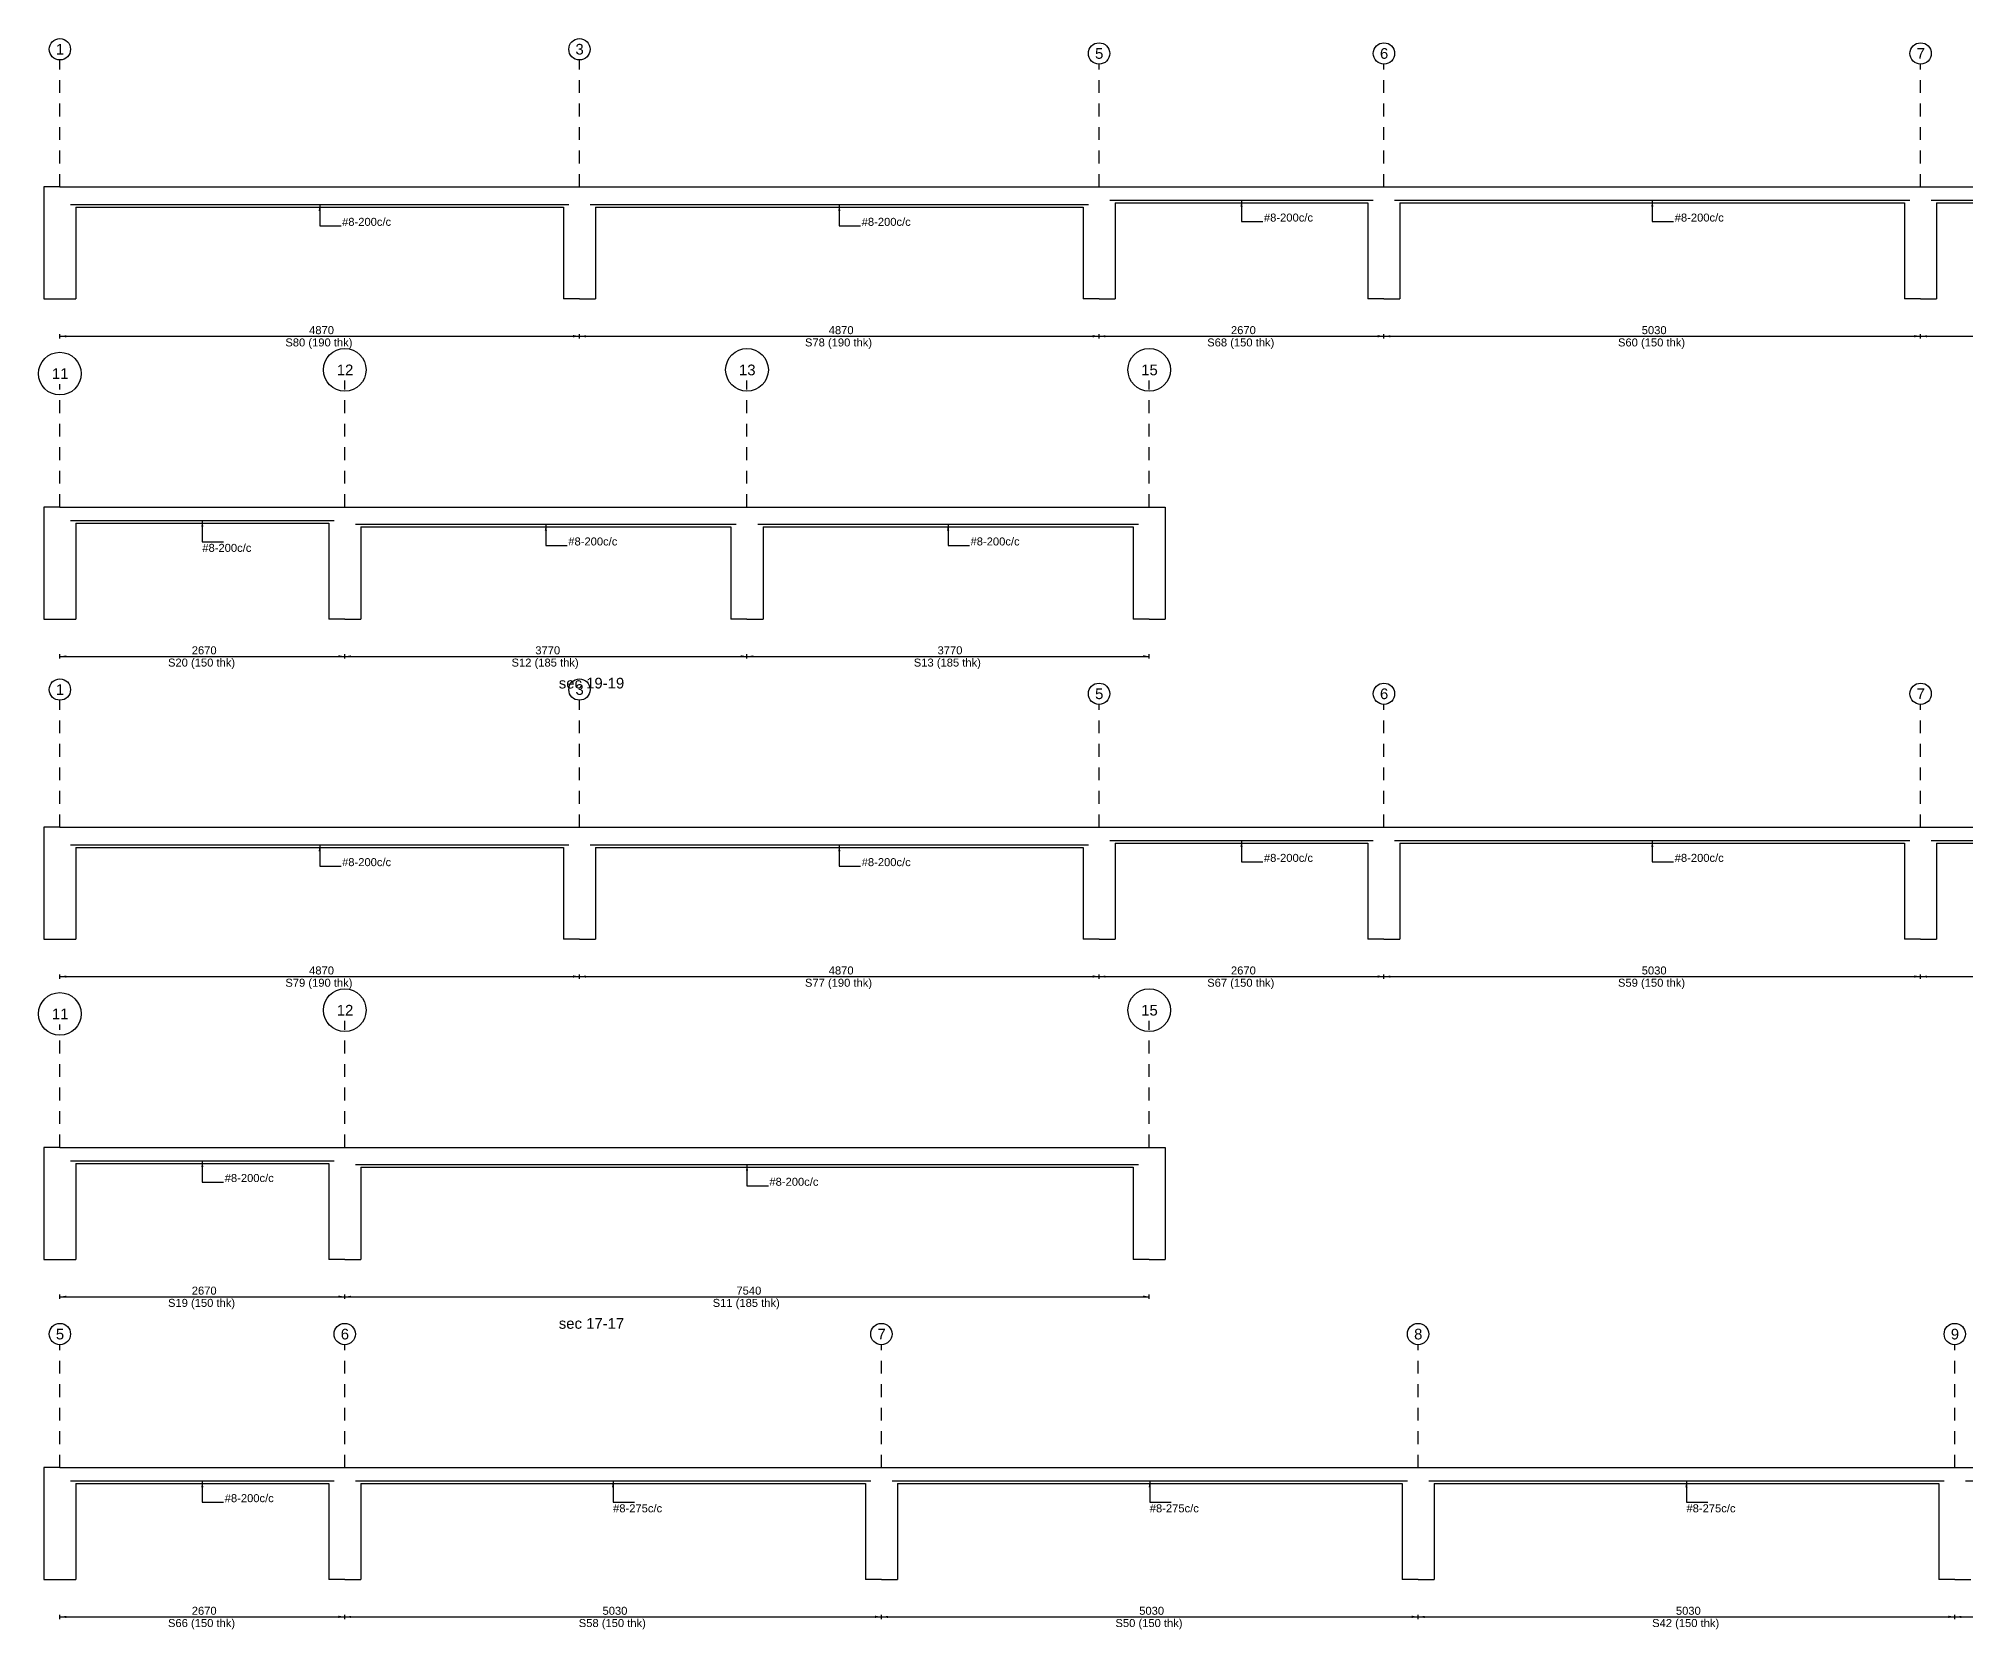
# Model space of a CAD drawing. Extents: x 0 to 119, y -5 to 121.
# Drawn here: x 70.36 to 88.42, y 106.36 to 121.27 of the extents above; entities that cross this region are included whole.
import ezdxf

# ---------------------------------------------------------------- set-up
doc = ezdxf.new("R2010")
doc.units = 0
doc.linetypes.add('ACAD_ISO02W100', pattern=[15, 12, -3])
for name, color, linetype in [('Axisline', 7, 'CONTINUOUS'), ('Axisline_Name', 1, 'CONTINUOUS'), ('LongBars', 1, 'CONTINUOUS'), ('Longsection', 2, 'CONTINUOUS'), ('Section_Name', 1, 'CONTINUOUS'), ('Slab_Bottom_Steel', 1, 'CONTINUOUS'), ('Slab_ID', 4, 'CONTINUOUS'), ('Span_Dim', 7, 'CONTINUOUS'), ('span_line', 7, 'CONTINUOUS')]:
    doc.layers.add(name, color=color, linetype=linetype)
doc.styles.add('STRUDS_Arial', font='ARIAL.TTF', dxfattribs={"height": 0.04})

msp = doc.modelspace()

# ---------------------------------------------------------------- linework, layer by layer
at = {"layer": 'Axisline', "linetype": 'ACAD_ISO02W100', "ltscale": 0.01}
for p, q in [((70.558, 119.88), (70.558, 121.07)), ((75.428, 119.88), (75.428, 121.07)), ((80.298, 119.88), (80.298, 121.03)), ((82.968, 119.88), (82.968, 121.03)), ((87.998, 119.88), (87.998, 121.03)), ((70.558, 116.88), (70.558, 118.03)), ((73.228, 116.88), (73.228, 118.065)), ((76.998, 116.88), (76.998, 118.065)), ((80.768, 116.88), (80.768, 118.065)), ((70.558, 113.88), (70.558, 115.07)), ((75.428, 113.88), (75.428, 115.07)), ((80.298, 113.88), (80.298, 115.03)), ((82.968, 113.88), (82.968, 115.03)), ((87.998, 113.88), (87.998, 115.03)), ((70.558, 110.88), (70.558, 112.03)), ((73.228, 110.88), (73.228, 112.065)), ((80.768, 110.88), (80.768, 112.065)), ((70.558, 107.88), (70.558, 109.03)), ((73.228, 107.88), (73.228, 109.03)), ((78.258, 107.88), (78.258, 109.03)), ((83.288, 107.88), (83.288, 109.03)), ((88.318, 107.88), (88.318, 109.03))]:
    msp.add_line(p, q, dxfattribs=at)
at = {"layer": 'Axisline'}
for centre, radius in [((70.558, 121.17), 0.1), ((75.428, 121.17), 0.1), ((80.298, 121.13), 0.1), ((82.968, 121.13), 0.1), ((87.998, 121.13), 0.1), ((70.558, 118.13), 0.2), ((73.228, 118.165), 0.2), ((76.998, 118.165), 0.2), ((80.768, 118.165), 0.2), ((70.558, 115.17), 0.1), ((75.428, 115.17), 0.1), ((80.298, 115.13), 0.1), ((82.968, 115.13), 0.1), ((87.998, 115.13), 0.1), ((73.228, 112.165), 0.2), ((80.768, 112.165), 0.2), ((70.558, 112.13), 0.2), ((70.558, 109.13), 0.1), ((73.228, 109.13), 0.1), ((78.258, 109.13), 0.1), ((83.288, 109.13), 0.1), ((88.318, 109.13), 0.1)]:
    msp.add_circle(centre, radius, dxfattribs=at)
at = {"layer": 'Longsection'}
for p, q in [((70.558, 119.88), (70.408, 119.88)), ((70.408, 119.88), (70.408, 118.83)), ((70.558, 119.88), (75.428, 119.88)), ((75.428, 119.88), (80.298, 119.88)), ((80.298, 119.88), (82.968, 119.88)), ((82.968, 119.88), (87.998, 119.88)), ((87.998, 119.88), (93.028, 119.88)), ((70.708, 119.69), (75.278, 119.69)), ((70.708, 119.69), (70.708, 118.83)), ((75.278, 119.69), (75.278, 118.83)), ((75.578, 119.69), (80.148, 119.69)), ((75.578, 119.69), (75.578, 118.83)), ((80.148, 119.69), (80.148, 118.83)), ((80.448, 119.73), (82.818, 119.73)), ((80.448, 119.73), (80.448, 118.83)), ((82.818, 119.73), (82.818, 118.83)), ((83.118, 119.73), (87.848, 119.73)), ((83.118, 119.73), (83.118, 118.83)), ((87.848, 119.73), (87.848, 118.83)), ((88.148, 119.73), (92.878, 119.73)), ((88.148, 119.73), (88.148, 118.83)), ((70.408, 118.83), (70.558, 118.83)), ((70.558, 118.83), (70.708, 118.83)), ((75.428, 118.83), (75.278, 118.83)), ((75.428, 118.83), (75.578, 118.83)), ((80.298, 118.83), (80.148, 118.83)), ((80.298, 118.83), (80.448, 118.83)), ((82.968, 118.83), (82.818, 118.83)), ((82.968, 118.83), (83.118, 118.83)), ((87.998, 118.83), (87.848, 118.83)), ((87.998, 118.83), (88.148, 118.83)), ((70.558, 116.88), (70.408, 116.88)), ((70.408, 116.88), (70.408, 115.83)), ((70.558, 116.88), (73.228, 116.88)), ((73.228, 116.88), (76.998, 116.88)), ((76.998, 116.88), (80.768, 116.88)), ((80.768, 116.88), (80.918, 116.88)), ((80.918, 116.88), (80.918, 115.83)), ((70.708, 116.73), (73.078, 116.73)), ((70.708, 116.73), (70.708, 115.83)), ((73.078, 116.73), (73.078, 115.83)), ((73.378, 116.695), (76.848, 116.695)), ((73.378, 116.695), (73.378, 115.83)), ((76.848, 116.695), (76.848, 115.83)), ((77.148, 116.695), (80.618, 116.695)), ((77.148, 116.695), (77.148, 115.83)), ((80.618, 116.695), (80.618, 115.83)), ((70.408, 115.83), (70.558, 115.83)), ((70.558, 115.83), (70.708, 115.83)), ((73.228, 115.83), (73.078, 115.83)), ((73.228, 115.83), (73.378, 115.83)), ((76.998, 115.83), (76.848, 115.83)), ((76.998, 115.83), (77.148, 115.83)), ((80.768, 115.83), (80.618, 115.83)), ((80.768, 115.83), (80.918, 115.83)), ((70.558, 113.88), (70.408, 113.88)), ((70.408, 113.88), (70.408, 112.83)), ((70.558, 113.88), (75.428, 113.88)), ((75.428, 113.88), (80.298, 113.88)), ((80.298, 113.88), (82.968, 113.88)), ((82.968, 113.88), (87.998, 113.88)), ((87.998, 113.88), (93.028, 113.88)), ((70.708, 113.69), (75.278, 113.69)), ((70.708, 113.69), (70.708, 112.83)), ((75.278, 113.69), (75.278, 112.83)), ((75.578, 113.69), (80.148, 113.69)), ((75.578, 113.69), (75.578, 112.83)), ((80.148, 113.69), (80.148, 112.83)), ((80.448, 113.73), (82.818, 113.73)), ((80.448, 113.73), (80.448, 112.83)), ((82.818, 113.73), (82.818, 112.83)), ((83.118, 113.73), (87.848, 113.73)), ((83.118, 113.73), (83.118, 112.83)), ((87.848, 113.73), (87.848, 112.83)), ((88.148, 113.73), (92.878, 113.73)), ((88.148, 113.73), (88.148, 112.83)), ((70.408, 112.83), (70.558, 112.83)), ((70.558, 112.83), (70.708, 112.83)), ((75.428, 112.83), (75.278, 112.83)), ((75.428, 112.83), (75.578, 112.83)), ((80.298, 112.83), (80.148, 112.83)), ((80.298, 112.83), (80.448, 112.83)), ((82.968, 112.83), (82.818, 112.83)), ((82.968, 112.83), (83.118, 112.83)), ((87.998, 112.83), (87.848, 112.83)), ((87.998, 112.83), (88.148, 112.83)), ((70.558, 110.88), (70.408, 110.88)), ((70.408, 110.88), (70.408, 109.83)), ((70.558, 110.88), (73.228, 110.88)), ((70.708, 110.73), (73.078, 110.73)), ((70.708, 110.73), (70.708, 109.83)), ((73.078, 110.73), (73.078, 109.83)), ((73.228, 110.88), (80.768, 110.88)), ((80.768, 110.88), (80.918, 110.88)), ((80.918, 110.88), (80.918, 109.83)), ((73.378, 110.695), (80.618, 110.695)), ((73.378, 110.695), (73.378, 109.83)), ((80.618, 110.695), (80.618, 109.83)), ((70.408, 109.83), (70.558, 109.83)), ((70.558, 109.83), (70.708, 109.83)), ((73.228, 109.83), (73.078, 109.83)), ((73.228, 109.83), (73.378, 109.83)), ((80.768, 109.83), (80.618, 109.83)), ((80.768, 109.83), (80.918, 109.83)), ((70.558, 107.88), (70.408, 107.88)), ((70.408, 107.88), (70.408, 106.83)), ((70.558, 107.88), (73.228, 107.88)), ((73.228, 107.88), (78.258, 107.88)), ((78.258, 107.88), (83.288, 107.88)), ((83.288, 107.88), (88.318, 107.88)), ((88.318, 107.88), (93.348, 107.88)), ((70.708, 107.73), (73.078, 107.73)), ((70.708, 107.73), (70.708, 106.83)), ((73.078, 107.73), (73.078, 106.83)), ((73.378, 107.73), (78.108, 107.73)), ((73.378, 107.73), (73.378, 106.83)), ((78.108, 107.73), (78.108, 106.83)), ((78.408, 107.73), (83.138, 107.73)), ((78.408, 107.73), (78.408, 106.83)), ((83.138, 107.73), (83.138, 106.83)), ((83.438, 107.73), (88.168, 107.73)), ((83.438, 107.73), (83.438, 106.83)), ((88.168, 107.73), (88.168, 106.83)), ((70.408, 106.83), (70.558, 106.83)), ((70.558, 106.83), (70.708, 106.83)), ((73.228, 106.83), (73.078, 106.83)), ((73.228, 106.83), (73.378, 106.83)), ((78.258, 106.83), (78.108, 106.83)), ((78.258, 106.83), (78.408, 106.83)), ((83.288, 106.83), (83.138, 106.83)), ((83.288, 106.83), (83.438, 106.83)), ((88.318, 106.83), (88.168, 106.83)), ((88.318, 106.83), (88.468, 106.83))]:
    msp.add_line(p, q, dxfattribs=at)
at = {"layer": 'Slab_Bottom_Steel'}
for p, q in [((80.398, 119.755), (82.868, 119.755)), ((81.633, 119.755), (81.633, 119.555)), ((83.068, 119.755), (87.898, 119.755)), ((85.483, 119.755), (85.483, 119.555)), ((88.098, 119.755), (92.928, 119.755)), ((70.658, 119.715), (75.328, 119.715)), ((72.993, 119.715), (72.993, 119.515)), ((75.528, 119.715), (80.198, 119.715)), ((77.863, 119.715), (77.863, 119.515)), ((72.993, 119.515), (73.193, 119.515)), ((77.863, 119.515), (78.063, 119.515)), ((81.633, 119.555), (81.833, 119.555)), ((85.483, 119.555), (85.683, 119.555)), ((70.658, 116.755), (73.128, 116.755)), ((71.893, 116.755), (71.893, 116.555)), ((73.328, 116.72), (76.898, 116.72)), ((75.113, 116.72), (75.113, 116.52)), ((77.098, 116.72), (80.668, 116.72)), ((78.883, 116.72), (78.883, 116.52)), ((71.893, 116.555), (72.093, 116.555)), ((75.113, 116.52), (75.313, 116.52)), ((78.883, 116.52), (79.083, 116.52)), ((70.658, 113.715), (75.328, 113.715)), ((72.993, 113.715), (72.993, 113.515)), ((75.528, 113.715), (80.198, 113.715)), ((77.863, 113.715), (77.863, 113.515)), ((80.398, 113.755), (82.868, 113.755)), ((81.633, 113.755), (81.633, 113.555)), ((83.068, 113.755), (87.898, 113.755)), ((85.483, 113.755), (85.483, 113.555)), ((88.098, 113.755), (92.928, 113.755)), ((72.993, 113.515), (73.193, 113.515)), ((77.863, 113.515), (78.063, 113.515)), ((81.633, 113.555), (81.833, 113.555)), ((85.483, 113.555), (85.683, 113.555)), ((70.658, 110.755), (73.128, 110.755)), ((71.893, 110.755), (71.893, 110.555)), ((73.328, 110.72), (80.668, 110.72)), ((76.998, 110.72), (76.998, 110.52)), ((71.893, 110.555), (72.093, 110.555)), ((76.998, 110.52), (77.198, 110.52)), ((70.658, 107.755), (73.128, 107.755)), ((71.893, 107.755), (71.893, 107.555)), ((73.328, 107.755), (78.158, 107.755)), ((75.743, 107.755), (75.743, 107.555)), ((78.358, 107.755), (83.188, 107.755)), ((80.773, 107.755), (80.773, 107.555)), ((83.388, 107.755), (88.218, 107.755)), ((85.803, 107.755), (85.803, 107.555)), ((88.418, 107.755), (93.248, 107.755)), ((71.893, 107.555), (72.093, 107.555)), ((75.743, 107.555), (75.943, 107.555)), ((80.773, 107.555), (80.973, 107.555)), ((85.803, 107.555), (86.003, 107.555))]:
    msp.add_line(p, q, dxfattribs=at)
for points in [[(81.633, 119.755), (81.623, 119.695), (81.633, 119.755), (81.643, 119.695)], [(85.483, 119.755), (85.473, 119.695), (85.483, 119.755), (85.493, 119.695)], [(72.993, 119.715), (72.983, 119.655), (72.993, 119.715), (73.003, 119.655)], [(77.863, 119.715), (77.853, 119.655), (77.863, 119.715), (77.873, 119.655)], [(71.893, 116.755), (71.883, 116.695), (71.893, 116.755), (71.903, 116.695)], [(75.113, 116.72), (75.103, 116.66), (75.113, 116.72), (75.123, 116.66)], [(78.883, 116.72), (78.873, 116.66), (78.883, 116.72), (78.893, 116.66)], [(72.993, 113.715), (72.983, 113.655), (72.993, 113.715), (73.003, 113.655)], [(77.863, 113.715), (77.853, 113.655), (77.863, 113.715), (77.873, 113.655)], [(81.633, 113.755), (81.623, 113.695), (81.633, 113.755), (81.643, 113.695)], [(85.483, 113.755), (85.473, 113.695), (85.483, 113.755), (85.493, 113.695)], [(71.893, 110.755), (71.883, 110.695), (71.893, 110.755), (71.903, 110.695)], [(76.998, 110.72), (76.988, 110.66), (76.998, 110.72), (77.008, 110.66)], [(71.893, 107.755), (71.883, 107.695), (71.893, 107.755), (71.903, 107.695)], [(75.743, 107.755), (75.733, 107.695), (75.743, 107.755), (75.753, 107.695)], [(80.773, 107.755), (80.763, 107.695), (80.773, 107.755), (80.783, 107.695)], [(85.803, 107.755), (85.793, 107.695), (85.803, 107.755), (85.813, 107.695)]]:
    msp.add_solid(points, dxfattribs=at)
at = {"layer": 'Span_Line'}
for p, q in [((70.558, 118.46), (70.558, 118.5)), ((70.558, 118.48), (75.428, 118.48)), ((75.428, 118.46), (75.428, 118.5)), ((75.428, 118.46), (75.428, 118.5)), ((75.428, 118.48), (80.298, 118.48)), ((80.298, 118.46), (80.298, 118.5)), ((80.298, 118.46), (80.298, 118.5)), ((80.298, 118.48), (82.968, 118.48)), ((82.968, 118.46), (82.968, 118.5)), ((82.968, 118.46), (82.968, 118.5)), ((82.968, 118.48), (87.998, 118.48)), ((87.998, 118.46), (87.998, 118.5)), ((87.998, 118.46), (87.998, 118.5)), ((87.998, 118.48), (93.028, 118.48)), ((70.558, 115.46), (70.558, 115.5)), ((70.558, 115.48), (73.228, 115.48)), ((73.228, 115.46), (73.228, 115.5)), ((73.228, 115.46), (73.228, 115.5)), ((73.228, 115.48), (76.998, 115.48)), ((76.998, 115.46), (76.998, 115.5)), ((76.998, 115.46), (76.998, 115.5)), ((76.998, 115.48), (80.768, 115.48)), ((80.768, 115.46), (80.768, 115.5)), ((70.558, 112.46), (70.558, 112.5)), ((70.558, 112.48), (75.428, 112.48)), ((75.428, 112.46), (75.428, 112.5)), ((75.428, 112.46), (75.428, 112.5)), ((75.428, 112.48), (80.298, 112.48)), ((80.298, 112.46), (80.298, 112.5)), ((80.298, 112.46), (80.298, 112.5)), ((80.298, 112.48), (82.968, 112.48)), ((82.968, 112.46), (82.968, 112.5)), ((82.968, 112.46), (82.968, 112.5)), ((82.968, 112.48), (87.998, 112.48)), ((87.998, 112.46), (87.998, 112.5)), ((87.998, 112.46), (87.998, 112.5)), ((87.998, 112.48), (93.028, 112.48)), ((70.558, 109.46), (70.558, 109.5)), ((70.558, 109.48), (73.228, 109.48)), ((73.228, 109.46), (73.228, 109.5)), ((73.228, 109.46), (73.228, 109.5)), ((73.228, 109.48), (80.768, 109.48)), ((80.768, 109.46), (80.768, 109.5)), ((70.558, 106.46), (70.558, 106.5)), ((70.558, 106.48), (73.228, 106.48)), ((73.228, 106.46), (73.228, 106.5)), ((73.228, 106.46), (73.228, 106.5)), ((73.228, 106.48), (78.258, 106.48)), ((78.258, 106.46), (78.258, 106.5)), ((78.258, 106.46), (78.258, 106.5)), ((78.258, 106.48), (83.288, 106.48)), ((83.288, 106.46), (83.288, 106.5)), ((83.288, 106.46), (83.288, 106.5)), ((83.288, 106.48), (88.318, 106.48)), ((88.318, 106.46), (88.318, 106.5)), ((88.318, 106.46), (88.318, 106.5)), ((88.318, 106.48), (93.348, 106.48))]:
    msp.add_line(p, q, dxfattribs=at)
for points in [[(70.558, 118.48), (70.618, 118.49), (70.558, 118.48), (70.618, 118.47)], [(75.428, 118.48), (75.368, 118.492), (75.428, 118.48), (75.368, 118.47)], [(75.428, 118.48), (75.488, 118.49), (75.428, 118.48), (75.488, 118.47)], [(80.298, 118.48), (80.238, 118.492), (80.298, 118.48), (80.238, 118.47)], [(80.298, 118.48), (80.358, 118.49), (80.298, 118.48), (80.358, 118.47)], [(82.968, 118.48), (82.908, 118.492), (82.968, 118.48), (82.908, 118.47)], [(82.968, 118.48), (83.028, 118.49), (82.968, 118.48), (83.028, 118.47)], [(87.998, 118.48), (87.938, 118.492), (87.998, 118.48), (87.938, 118.47)], [(87.998, 118.48), (88.058, 118.49), (87.998, 118.48), (88.058, 118.47)], [(70.558, 115.48), (70.618, 115.49), (70.558, 115.48), (70.618, 115.47)], [(73.228, 115.48), (73.168, 115.492), (73.228, 115.48), (73.168, 115.47)], [(73.228, 115.48), (73.288, 115.49), (73.228, 115.48), (73.288, 115.47)], [(76.998, 115.48), (76.938, 115.492), (76.998, 115.48), (76.938, 115.47)], [(76.998, 115.48), (77.058, 115.49), (76.998, 115.48), (77.058, 115.47)], [(80.768, 115.48), (80.708, 115.492), (80.768, 115.48), (80.708, 115.47)], [(70.558, 112.48), (70.618, 112.49), (70.558, 112.48), (70.618, 112.47)], [(75.428, 112.48), (75.368, 112.492), (75.428, 112.48), (75.368, 112.47)], [(75.428, 112.48), (75.488, 112.49), (75.428, 112.48), (75.488, 112.47)], [(80.298, 112.48), (80.238, 112.492), (80.298, 112.48), (80.238, 112.47)], [(80.298, 112.48), (80.358, 112.49), (80.298, 112.48), (80.358, 112.47)], [(82.968, 112.48), (82.908, 112.492), (82.968, 112.48), (82.908, 112.47)], [(82.968, 112.48), (83.028, 112.49), (82.968, 112.48), (83.028, 112.47)], [(87.998, 112.48), (87.938, 112.492), (87.998, 112.48), (87.938, 112.47)], [(87.998, 112.48), (88.058, 112.49), (87.998, 112.48), (88.058, 112.47)], [(70.558, 109.48), (70.618, 109.49), (70.558, 109.48), (70.618, 109.47)], [(73.228, 109.48), (73.168, 109.492), (73.228, 109.48), (73.168, 109.47)], [(73.228, 109.48), (73.288, 109.49), (73.228, 109.48), (73.288, 109.47)], [(80.768, 109.48), (80.708, 109.492), (80.768, 109.48), (80.708, 109.47)], [(70.558, 106.48), (70.618, 106.49), (70.558, 106.48), (70.618, 106.47)], [(73.228, 106.48), (73.168, 106.492), (73.228, 106.48), (73.168, 106.47)], [(73.228, 106.48), (73.288, 106.49), (73.228, 106.48), (73.288, 106.47)], [(78.258, 106.48), (78.198, 106.492), (78.258, 106.48), (78.198, 106.47)], [(78.258, 106.48), (78.318, 106.49), (78.258, 106.48), (78.318, 106.47)], [(83.288, 106.48), (83.228, 106.492), (83.288, 106.48), (83.228, 106.47)], [(83.288, 106.48), (83.348, 106.49), (83.288, 106.48), (83.348, 106.47)], [(88.318, 106.48), (88.258, 106.492), (88.318, 106.48), (88.258, 106.47)], [(88.318, 106.48), (88.378, 106.49), (88.318, 106.48), (88.378, 106.47)]]:
    msp.add_solid(points, dxfattribs=at)

# ---------------------------------------------------------------- texts
at = {"layer": 'Axisline_Name', "style": 'STRUDS_Arial'}
for s, p in [('1', (70.5205, 121.12)), ('3', (75.3905, 121.12)), ('5', (80.2605, 121.08)), ('6', (82.9305, 121.08)), ('7', (87.9605, 121.08)), ('11', (70.483, 118.08)), ('12', (73.153, 118.115)), ('13', (76.923, 118.115)), ('15', (80.693, 118.115)), ('1', (70.5205, 115.12)), ('3', (75.3905, 115.12)), ('5', (80.2605, 115.08)), ('6', (82.9305, 115.08)), ('7', (87.9605, 115.08)), ('11', (70.483, 112.08)), ('12', (73.153, 112.115)), ('15', (80.693, 112.115)), ('5', (70.5205, 109.08)), ('6', (73.1905, 109.08)), ('7', (78.2205, 109.08)), ('8', (83.2505, 109.08)), ('9', (88.2805, 109.08))]:
    msp.add_text(s, height=0.1, dxfattribs=at).set_placement(p)
at = {"layer": 'LongBars', "style": 'STRUDS_Arial'}
for p in [(73.203, 119.515), (78.073, 119.515), (81.843, 119.555), (85.693, 119.555), (75.323, 116.52), (79.093, 116.52), (81.843, 113.555), (85.693, 113.555), (73.203, 113.515), (78.073, 113.515), (72.103, 110.555), (77.208, 110.52), (72.103, 107.555)]:
    msp.add_text('#8-200c/c', height=0.075, dxfattribs=at).set_placement(p)
at = {"layer": 'Section_name', "style": 'STRUDS_Arial'}
for s, p in [('sec 19-19', (75.234, 115.18)), ('sec 17-17', (75.234, 109.18))]:
    msp.add_text(s, height=0.1, dxfattribs=at).set_placement(p)
at = {"layer": 'Slab_Bottom_Steel', "style": 'STRUDS_Arial'}
for s, p in [('#8-200c/c', (71.893, 116.46)), ('#8-275c/c', (75.743, 107.46)), ('#8-275c/c', (80.773, 107.46)), ('#8-275c/c', (85.803, 107.46))]:
    msp.add_text(s, height=0.075, dxfattribs=at).set_placement(p)
at = {"layer": 'Slab_ID', "style": 'STRUDS_Arial'}
for s, p in [('S80 (190 thk)', (72.6713, 118.385)), ('S78 (190 thk)', (77.5413, 118.385)), ('S68 (150 thk)', (81.3113, 118.385)), ('S60 (150 thk)', (85.1613, 118.385)), ('S20 (150 thk)', (71.5713, 115.385)), ('S12 (185 thk)', (74.7913, 115.385)), ('S13 (185 thk)', (78.5613, 115.385)), ('S79 (190 thk)', (72.6713, 112.385)), ('S77 (190 thk)', (77.5413, 112.385)), ('S67 (150 thk)', (81.3113, 112.385)), ('S59 (150 thk)', (85.1613, 112.385)), ('S19 (150 thk)', (71.5713, 109.385)), ('S11 (185 thk)', (76.6763, 109.385)), ('S66 (150 thk)', (71.5713, 106.385)), ('S58 (150 thk)', (75.4213, 106.385)), ('S50 (150 thk)', (80.4513, 106.385)), ('S42 (150 thk)', (85.4813, 106.385))]:
    msp.add_text(s, height=0.075, dxfattribs=at).set_placement(p)
at = {"layer": 'Span_Dim', "style": 'STRUDS_Arial'}
for s, p in [('4870', (72.894, 118.5)), ('4870', (77.764, 118.5)), ('2670', (81.534, 118.5)), ('5030', (85.384, 118.5)), ('2670', (71.794, 115.5)), ('3770', (75.014, 115.5)), ('3770', (78.784, 115.5)), ('4870', (72.894, 112.5)), ('4870', (77.764, 112.5)), ('2670', (81.534, 112.5)), ('5030', (85.384, 112.5)), ('2670', (71.794, 109.5)), ('7540', (76.899, 109.5)), ('2670', (71.794, 106.5)), ('5030', (75.644, 106.5)), ('5030', (80.674, 106.5)), ('5030', (85.704, 106.5))]:
    msp.add_text(s, height=0.075, dxfattribs=at).set_placement(p)

doc.saveas('drawing.dxf')
